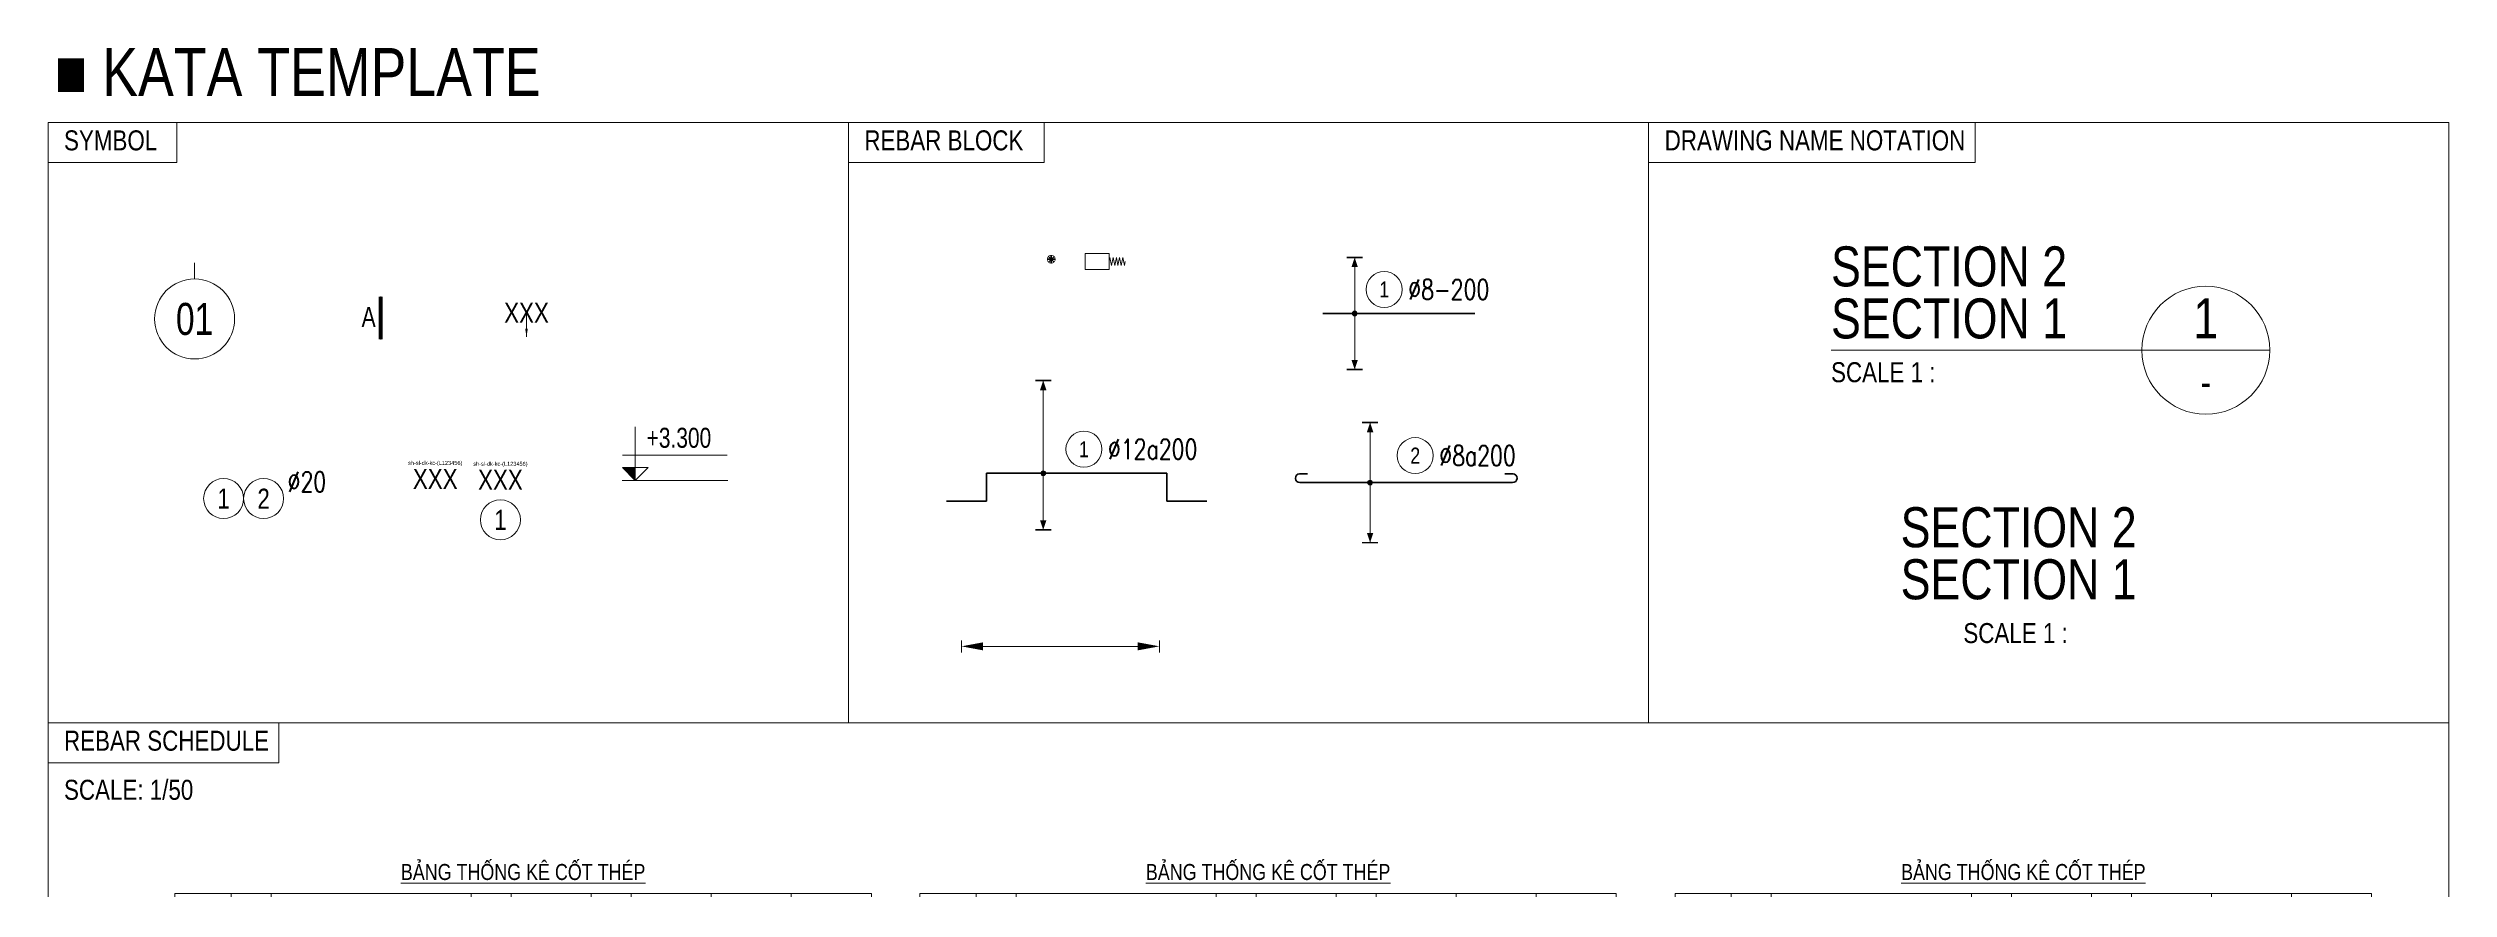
# Model space of a CAD drawing. Header units: millimetres. Extents: x -179076 to 245631, y -18667 to 64185.
# Drawn here: x -108050 to -78050, y 16756 to 27262 of the extents above; entities that cross this region are included whole.
import ezdxf
from ezdxf.enums import TextEntityAlignment as Align

# ---------------------------------------------------------------- set-up
doc = ezdxf.new("R2010")
doc.units = ezdxf.units.MM
doc.linetypes.add('CENTER2', pattern=[1.125, 0.75, -0.125, 0.125, -0.125])
doc.layers.get('0').update_dxf_attribs({"lineweight": 20})
doc.layers.get('Defpoints').update_dxf_attribs({"color": 151, "lineweight": 9})
for name, color, linetype, lineweight in [('NDC_FRAME', 7, 'Continuous', 20), ('NDC_S_ANNO', 7, 'Continuous', 20), ('NDC_S_AXIS', 5, 'CENTER2', 13), ('NDC_S_DIM', 1, 'Continuous', 15), ('NDC_S_REBAR', 4, 'Continuous', 35), ('NDC_S_SYMBOL', 1, 'Continuous', 15), ('NDC_S_TEXT SYMBOL', 7, 'Continuous', 20), ('NDC_S_THIN LINE', 8, 'Continuous', 9), ('NDC_S_VN TEXT', 7, 'Continuous', 20), ('NDC_Table', 3, 'Continuous', 20)]:
    doc.layers.add(name, color=color, linetype=linetype, lineweight=lineweight)
doc.styles.add('ARIAL', font='arial.ttf', dxfattribs={"width": 0.8})
doc.styles.add('NDC_ANNO', font='', dxfattribs={"width": 0.8})
doc.styles.add('NDC_DIM', font='', dxfattribs={"width": 0.75})
doc.styles.add('NDC_EN TXT', font='romans.shx', dxfattribs={"width": 0.8})
doc.styles.add('NDC_VIE TXT', font='arial.ttf', dxfattribs={"width": 0.8})
doc.styles.get('NDC_ANNO').set_extended_font_data('Dotum')
doc.styles.get('NDC_DIM').set_extended_font_data('Dotum')
doc.dimstyles.new('NDC_dim_50', dxfattribs={"dimscale": 50, "dimtxt": 2.5, "dimasz": 1.5, "dimexe": 1.5, "dimexo": 2.5, "dimgap": 1, "dimtad": 1, "dimdec": 0, "dimzin": 0, "dimdsep": 46, "dimtxsty": 'NDC_DIM', "dimblk": 'DIMMARK', "dimcen": 0.09, "dimdle": 1.2, "dimclrd": 1, "dimclre": 1, "dimclrt": 3, "dimadec": 0, "dimazin": 0, "dimtfac": 1, "dimtdec": 0, "dimtix": 1, "dimtofl": 0, "dimtmove": 0, "dimatfit": 3, "dimfxl": 8, "dimfxlon": 1, "dimtolj": 1, "dimtzin": 0, "dimarcsym": 0})
doc.dimstyles.new('NDC_dim_iso', dxfattribs={"dimtxt": 2.5, "dimasz": 1, "dimexe": 1.5, "dimexo": 2.5, "dimgap": 1, "dimtad": 1, "dimdec": 0, "dimzin": 0, "dimdsep": 46, "dimtxsty": 'NDC_DIM', "dimblk": 'DIMMARK', "dimcen": 0.09, "dimdle": 1.2, "dimclrd": 1, "dimclre": 1, "dimclrt": 3, "dimadec": 0, "dimazin": 0, "dimtfac": 1, "dimtdec": 0, "dimtix": 1, "dimtofl": 0, "dimtmove": 0, "dimatfit": 3, "dimfxl": 8, "dimfxlon": 1, "dimtolj": 1, "dimtzin": 0, "dimarcsym": 0})
doc.dimstyles.new('NDC_rai_thep', dxfattribs={"dimtxt": 2, "dimasz": 1, "dimexe": 0, "dimexo": 0, "dimtad": 1, "dimdec": 0, "dimzin": 12, "dimdsep": 46, "dimtxsty": 'NDC_DIM', "dimblk": 'kata_block_RUNTIC', "dimcen": 0, "dimse1": 1, "dimse2": 1, "dimclrd": 8, "dimclre": 6, "dimclrt": 7, "dimadec": 0, "dimazin": 3, "dimtfac": 1, "dimtdec": 0, "dimtmove": 2, "dimatfit": 3, "dimldrblk": 'kata_block_LEADERTIC', "dimfxl": 1, "dimtolj": 1, "dimtzin": 0, "dimlwd": -1, "dimlwe": -1, "dimarcsym": 0})

# ---------------------------------------------------------------- blocks, each defined once
blk = doc.blocks.new('*U202')
at = {"layer": 'NDC_S_DIM'}
blk.add_circle((0, 0), 5, dxfattribs=at)
at = {"layer": 'NDC_S_SYMBOL'}
blk.add_line((0, 5), (0, 7), dxfattribs=at)
at = {"layer": 'NDC_S_TEXT SYMBOL', "color": 7, "style": 'NDC_ANNO', "width": 0.8}
blk.add_attdef('GRID', text='', height=4, dxfattribs=at).set_placement((0, 0), align=Align.MIDDLE)
blk = doc.blocks.new('*U160')
for centre in [(-7.5, 0), (-2.5, 0)]:
    blk.add_circle(centre, 2.5)
at = {"layer": 'NDC_S_VN TEXT', "color": 3, "style": 'NDC_EN TXT', "width": 0.75}
blk.add_attdef('DK1', (0.5, 0.85), '', height=2.5, dxfattribs=at)
at = {"layer": 'NDC_S_VN TEXT', "color": 7, "style": 'ARIAL', "width": 0.8}
for tag, p in [('SH1', (-7.5, 0)), ('SH2', (-2.5, 0))]:
    blk.add_attdef(tag, text='', height=2.5, dxfattribs=at).set_placement(p, align=Align.MIDDLE)
blk = doc.blocks.new('kata_block_THEP')
at = {"layer": 'NDC_S_REBAR', "color": 0}
for p, q in [((-0.5, 0), (0.5, 0)), ((-0.35, 0.35), (0.35, -0.35)), ((0.35, 0.35), (-0.35, -0.35)), ((0, 0.5), (0, -0.5))]:
    blk.add_line(p, q, dxfattribs=at)
at = {"layer": 'NDC_S_REBAR', "color": 0, "const_width": 0.0833}
blk.add_lwpolyline([(-0.5, 0, 1), (0.5, 0, 1), (-0.5, 0, 1)], format="xyb", dxfattribs=at)
blk = doc.blocks.new('Tieude')
at = {"layer": 'NDC_Table'}
for p, q in [((0, 2000), (0, 0)), ((0, 2000), (17405, 2000)), ((1405, 2000), (1405, 0)), ((2405, 2000), (2405, 0)), ((7405, 2000), (7405, 0)), ((8405, 2000), (8405, 0)), ((10405, 2000), (10405, 0)), ((11405, 1000), (11405, 2000)), ((13405, 2000), (13405, 0)), ((15405, 2000), (15405, 0)), ((17405, 2000), (17405, 0)), ((11405, 1000), (13405, 1000)), ((11405, 1000), (11405, 0)), ((12405, 1000), (12405, 0)), ((0, 0), (17405, 0))]:
    blk.add_line(p, q, dxfattribs=at)
at = {"layer": 'NDC_S_VN TEXT', "style": 'ARIAL', "width": 0.8}
for s, height, p in [('%%UBẢNG THỐNG KÊ CỐT THÉP', 400, (8703, 2594)), ('TÊN', 200, (705, 1333)), ('SỐ', 200, (1905, 1333)), ('HÌNH DẠNG &', 200, (4905, 1333)), ('%%C', 250, (7905, 1333)), ('CHIỀU DÀI', 200, (9405, 1500)), ('SỐ', 200, (10905, 1333)), ('SỐ THANH', 200, (12405, 1500)), ('TỔNG', 200, (14405, 1500)), ('TỔNG', 200, (16405, 1500)), ('CẤU KIỆN', 200, (705, 667)), ('HIỆU', 200, (1905, 667)), ('KÍCH THƯỚC (mm)', 200, (4905, 667)), ('(mm)', 200, (7905, 667)), ('1 THANH', 200, (9405, 1000)), ('(mm)', 200, (9455, 599)), ('C.KIỆN', 200, (10905, 667)), ('MỘT', 200, (11905, 667)), ('TOÀN', 200, (12935, 667)), ('CHIỀU DÀI', 200, (14405, 1000)), ('TRỌNG LƯỢNG', 200, (16405, 1000)), ('CK', 200, (11905, 264)), ('BỘ', 200, (12935, 271)), ('(m)', 200, (14405, 443)), ('(kg)', 200, (16418, 443))]:
    blk.add_text(s, height=height, dxfattribs=at).set_placement(p, align=Align.MIDDLE)
blk = doc.blocks.new('*U159')
at = {"layer": 'NDC_S_DIM', "color": 0, "linetype": 'ByBlock', "lineweight": -2}
blk.add_line((8, 0), (-46.83, 0), dxfattribs=at)
blk.add_circle((0, 0), 8, dxfattribs=at)
at = {"color": 6, "linetype": 'ByBlock', "lineweight": -2, "style": 'ARIAL', "width": 0.8}
blk.add_attdef('SECTDET2', (-46.83, 7.97), '', height=5, dxfattribs=at)
at = {"color": 0, "linetype": 'ByBlock', "lineweight": -2, "style": 'ARIAL', "width": 0.8}
blk.add_attdef('SECTDET1', (-46.83, 1.47), '', height=5, dxfattribs=at)
blk.add_attdef('DETT', text='', height=5, dxfattribs=at).set_placement((0, 4), align=Align.MIDDLE)
at = {"color": 3, "lineweight": 25, "style": 'ARIAL', "width": 0.8}
blk.add_attdef('SSCALE', (-46.83, -4), '', height=2.5, dxfattribs=at)
at = {"color": 3, "lineweight": 35, "style": 'ARIAL', "width": 0.8}
blk.add_attdef('C/REF', text='', height=3.5, dxfattribs=at).set_placement((0, -4), align=Align.MIDDLE)
blk = doc.blocks.new('kata_block_TD')
at = {"color": 6, "linetype": 'ByBlock', "lineweight": -2, "style": 'ARIAL', "width": 0.8}
blk.add_attdef('SECTDET2', text='', height=5, dxfattribs=at).set_placement((0, 7.97), align=Align.CENTER)
at = {"color": 0, "linetype": 'ByBlock', "lineweight": -2, "style": 'ARIAL', "width": 0.8}
blk.add_attdef('SECTDET1', text='', height=5, dxfattribs=at).set_placement((0, 1.47), align=Align.CENTER)
at = {"color": 3, "lineweight": 25, "style": 'ARIAL', "width": 0.8}
blk.add_attdef('SSCALE', text='', height=2.5, dxfattribs=at).set_placement((0, -4), align=Align.CENTER)
blk = doc.blocks.new('*U164')
h = blk.add_hatch(color=6)
edge = h.paths.add_edge_path()
edge.add_arc((-4.18, 0), 0.3, 0, 360)
at = {"layer": 'NDC_S_DIM', "color": 8}
for q in [(-4.18, 7.5), (-4.18, -7.5)]:
    blk.add_line((-4.18, 0), q, dxfattribs=at)
for points in [[(-5.18, 7.5, 0.2, 0.2, 0), (-3.18, 7.5, 0, 0, 0)], [(-5.18, -7.5, 0.2, 0.2, 0), (-3.18, -7.5, 0, 0, 0)]]:
    blk.add_lwpolyline(points, format="xyseb", dxfattribs=at)
at = {"layer": 'NDC_S_DIM'}
blk.add_circle((1.46, 3.37), 2.25, dxfattribs=at)
at = {"layer": 'NDC_S_DIM', "color": 6}
blk.add_circle((-4.18, 0), 0.3, dxfattribs=at)
at = {"layer": 'NDC_S_DIM', "color": 8}
for points in [[(-4.58, 6.3), (-4.18, 7.5), (-3.78, 6.3)], [(-4.58, -6.3), (-4.18, -7.5), (-3.78, -6.3)]]:
    blk.add_solid(points, dxfattribs=at)
at = {"layer": 'NDC_S_REBAR'}
for p, q in [((0, 0), (-12.95, 0)), ((13.63, 0), (0, 0))]:
    blk.add_line(p, q, dxfattribs=at)
for points in [[(-12.95, 0, -0.96621), (-12.99, 1.1), (-11.99, 1.1)], [(13.63, 0, 0.96621), (13.67, 1.1), (12.67, 1.1)]]:
    blk.add_lwpolyline(points, format="xyb", dxfattribs=at)
at = {"layer": 'NDC_S_VN TEXT', "style": 'ARIAL', "width": 0.8}
blk.add_attdef('KHT', text='', height=2, dxfattribs=at).set_placement((1.46, 3.37), align=Align.MIDDLE_CENTER)
at = {"layer": 'NDC_S_VN TEXT', "color": 3, "style": 'NDC_EN TXT', "width": 0.75}
blk.add_attdef('DKT', (4.46, 2.12), '', height=2.5, dxfattribs=at)
blk = doc.blocks.new('*U163')
h = blk.add_hatch(color=6)
edge = h.paths.add_edge_path()
edge.add_arc((-2.99, 0), 0.3, 0, 360)
at = {"layer": 'NDC_S_DIM', "color": 8}
for q in [(-2.99, 11.57), (-2.99, -7.07)]:
    blk.add_line((-2.99, 0), q, dxfattribs=at)
for points in [[(-3.99, 11.57, 0.2, 0.2, 0), (-1.99, 11.57, 0, 0, 0)], [(-3.99, -7.07, 0.2, 0.2, 0), (-1.99, -7.07, 0, 0, 0)]]:
    blk.add_lwpolyline(points, format="xyseb", dxfattribs=at)
at = {"layer": 'NDC_S_DIM'}
blk.add_circle((2.1, 3), 2.25, dxfattribs=at)
at = {"layer": 'NDC_S_DIM', "color": 6}
blk.add_circle((-2.99, 0), 0.3, dxfattribs=at)
at = {"layer": 'NDC_S_DIM', "color": 8}
for points in [[(-3.39, 10.37), (-2.99, 11.57), (-2.59, 10.37)], [(-3.39, -5.87), (-2.99, -7.07), (-2.59, -5.87)]]:
    blk.add_solid(points, dxfattribs=at)
at = {"layer": 'NDC_S_REBAR'}
for p, q in [((0, 0), (-10.09, 0)), ((-10.09, 0), (-10.09, -3.5)), ((0, 0), (12.46, 0)), ((12.46, 0), (12.46, -3.5)), ((-10.09, -3.5), (-15.09, -3.5)), ((12.46, -3.5), (17.46, -3.5))]:
    blk.add_line(p, q, dxfattribs=at)
at = {"layer": 'NDC_S_VN TEXT', "style": 'ARIAL', "width": 0.8}
blk.add_attdef('KHT', text='', height=2, dxfattribs=at).set_placement((2.1, 3), align=Align.MIDDLE_CENTER)
at = {"layer": 'NDC_S_VN TEXT', "color": 3, "style": 'NDC_EN TXT', "width": 0.75}
blk.add_attdef('DKT', (5.1, 1.75), '', height=2.5, dxfattribs=at)
blk = doc.blocks.new('kata_block_COUPLER')
at = {"color": 0}
blk.add_lwpolyline([(-1.5, -1), (1.5, -1), (1.5, 1), (-1.5, 1)], close=True, dxfattribs=at)
blk = doc.blocks.new('kata_block_RUNTIC')
at = {"layer": 'NDC_S_DIM', "color": 8}
blk.add_line((0, 0.75), (0, -0.75), dxfattribs=at)
blk.add_lwpolyline([(0, 0, 0, 1, 0), (-2.7, 0, 1, 1, 0)], format="xyseb", dxfattribs=at)
blk = doc.blocks.new('*D151')
at = {"color": 8, "transparency": 16777216}
blk.add_line((-96537, 19787), (-94263, 19787), dxfattribs=at)
at = {"layer": 'Defpoints', "color": 0, "transparency": 16777216}
for p in [(-96637, 19787), (-94163, 19787), (-94163, 19787)]:
    blk.add_point(p, dxfattribs=at)
at = {"color": 8, "transparency": 16777216, "xscale": 100, "yscale": 100, "zscale": 100, "rotation": 180}
blk.add_blockref('kata_block_RUNTIC', (-96637, 19787), dxfattribs=at)
at = {"color": 8, "transparency": 16777216, "xscale": 100, "yscale": 100, "zscale": 100}
blk.add_blockref('kata_block_RUNTIC', (-94163, 19787), dxfattribs=at)
blk = doc.blocks.new('kata_block_LEADERTIC')
at = {"layer": 'NDC_S_DIM', "color": 6}
blk.add_lwpolyline([(0, 0, 0, 1, 0), (-2.7, 0, 1, 1, 0)], format="xyseb", dxfattribs=at)
blk = doc.blocks.new('kata_block_KHTCT')
at = {"layer": 'Defpoints', "color": 8, "style": 'ARIAL', "width": 0.8}
blk.add_attdef('CONG_THUC', text='', height=0.5, dxfattribs=at).set_placement((0, 2), align=Align.MIDDLE_CENTER)
at = {"layer": 'NDC_S_VN TEXT', "color": 3, "style": 'ARIAL', "width": 0.8}
blk.add_attdef('CHU_THICH', text='', height=2.5, dxfattribs=at).set_placement((0, 0), align=Align.MIDDLE_CENTER)
blk = doc.blocks.new('kata_block_REN')
blk.add_lwpolyline([(0, 0), (5, 25), (15, -25), (25, 25), (35, -25), (45, 25), (55, -25), (65, 25), (75, -25), (85, 25), (95, -25), (100, 0)])
blk = doc.blocks.new('*U165')
h = blk.add_hatch(color=6)
edge = h.paths.add_edge_path()
edge.add_arc((-3, 0), 0.3, 0, 360)
at = {"layer": 'NDC_S_DIM', "color": 8}
for q in [(-3, 7), (-3, -7)]:
    blk.add_line((-3, 0), q, dxfattribs=at)
for points in [[(-4, 7, 0.2, 0.2, 0), (-2, 7, 0, 0, 0)], [(-4, -7, 0.2, 0.2, 0), (-2, -7, 0, 0, 0)]]:
    blk.add_lwpolyline(points, format="xyseb", dxfattribs=at)
at = {"layer": 'NDC_S_DIM'}
blk.add_circle((0.69, 3), 2.25, dxfattribs=at)
at = {"layer": 'NDC_S_DIM', "color": 6}
blk.add_circle((-3, 0), 0.3, dxfattribs=at)
at = {"layer": 'NDC_S_DIM', "color": 8}
for points in [[(-3.4, 5.8), (-3, 7), (-2.6, 5.8)], [(-3.4, -5.8), (-3, -7), (-2.6, -5.8)]]:
    blk.add_solid(points, dxfattribs=at)
at = {"layer": 'NDC_S_REBAR'}
for p, q in [((0, 0), (-7, 0)), ((12, 0), (0, 0))]:
    blk.add_line(p, q, dxfattribs=at)
at = {"layer": 'NDC_S_VN TEXT', "style": 'ARIAL', "width": 0.8}
blk.add_attdef('KHT', text='', height=2, dxfattribs=at).set_placement((0.69, 3), align=Align.MIDDLE_CENTER)
at = {"layer": 'NDC_S_VN TEXT', "color": 3, "style": 'NDC_EN TXT', "width": 0.75}
blk.add_attdef('DKT', (3.69, 1.75), '', height=2.5, dxfattribs=at)
blk = doc.blocks.new('*D107')
at = {"layer": 'Defpoints', "color": 0, "transparency": 16777216}
for p in [(5617, -566), (5685, -350), (5045, -650), (5045, -650), (5758, -650)]:
    blk.add_point(p, dxfattribs=at)
at = {"layer": 'NDC_S_DIM', "color": 8, "lineweight": -2, "transparency": 16777216}
blk.add_arc((5045, -650), 578, 7.43875, 17.67609, dxfattribs=at)
at = {"layer": 'NDC_S_DIM', "color": 8, "transparency": 16777216}
for points in [[(5584, -479), (5608, -470), (5569, -405)], [(5631, -574), (5606, -576), (5623, -650)]]:
    blk.add_solid(points, dxfattribs=at)
blk = doc.blocks.new('DIMMARK')
at = {"layer": 'NDC_S_DIM', "color": 1}
blk.add_line((-1.5, 0), (1, 0), dxfattribs=at)
at = {"layer": 'NDC_S_DIM', "color": 2, "const_width": 0.1}
blk.add_lwpolyline([(-0.42, -0.42), (0.42, 0.42)], dxfattribs=at)
blk = doc.blocks.new('*U137')
blk.add_circle((0, -5), 2.5)
at = {"layer": 'Defpoints', "color": 8, "style": 'ARIAL', "width": 0.8}
blk.add_attdef('CONG_THUC', text='', height=0.5, dxfattribs=at).set_placement((0, 2), align=Align.MIDDLE_CENTER)
at = {"layer": 'NDC_S_VN TEXT', "color": 3, "style": 'ARIAL', "width": 0.8}
blk.add_attdef('CHU_THICH', text='', height=2.5, dxfattribs=at).set_placement((0, 0), align=Align.MIDDLE_CENTER)
at = {"layer": 'NDC_S_VN TEXT', "color": 7, "style": 'ARIAL', "width": 0.8}
blk.add_attdef('SH', text='', height=2.5, dxfattribs=at).set_placement((0, -5), align=Align.MIDDLE)
blk = doc.blocks.new('*U205')
at = {"layer": 'NDC_S_ANNO', "linetype": 'ByBlock', "lineweight": -2}
blk.add_line((0, 4.36), (0, -1), dxfattribs=at)
at = {"layer": 'NDC_S_ANNO', "ltscale": 0.005, "const_width": 0.5}
blk.add_lwpolyline([(0, -1), (0, 4.36)], dxfattribs=at)
at = {"layer": 'NDC_S_TEXT SYMBOL', "linetype": 'ByBlock', "lineweight": -2, "style": 'NDC_ANNO', "width": 0.8}
blk.add_attdef('DETAIL', text='', height=2.5, dxfattribs=at).set_placement((-0.64, 1.82), align=Align.MIDDLE_RIGHT)
blk = doc.blocks.new('kata_block_CT')
at = {"layer": 'NDC_S_ANNO'}
blk.add_hatch(color=3, dxfattribs=at).paths.add_polyline_path([(0, 1.6), (-1.61, 1.6), (0, 0)])
at = {"layer": 'NDC_S_ANNO', "ltscale": 50}
h = blk.add_hatch(dxfattribs=at)
h.set_pattern_fill('ANSI31', color=256, scale=1.406, style=0)
h.paths.add_polyline_path([(0, 1.6), (0, 0), (1.61, 1.6)])
for p, q in [((-1.59, 3.14), (11.47, 3.14)), ((11.56, 0), (-1.64, 0))]:
    blk.add_line(p, q, dxfattribs=at)
for points in [[(0, 6.69), (0, 0)], [(0, 0), (-1.61, 1.6), (0, 1.6)], [(0, 0), (1.61, 1.6), (0, 1.6)]]:
    blk.add_lwpolyline(points, dxfattribs=at)
at = {"layer": 'NDC_S_ANNO', "color": 8, "ltscale": 50}
blk.add_lwpolyline([(0, 0), (-1.61, 1.6), (0, 1.6)], dxfattribs=at)
at = {"layer": 'NDC_S_TEXT SYMBOL', "color": 3, "style": 'NDC_ANNO', "width": 0.8}
blk.add_attdef('CT', (1.41, 4.07), '', height=2.5, dxfattribs=at)
blk = doc.blocks.new('dang53a')
at = {"layer": 'NDC_S_DIM'}
blk.add_line((5045.3, -650), (5873.8, -650), dxfattribs=at)
blk.add_circle((6023.1, -483.3), 18.3, dxfattribs=at)
at = {"layer": 'NDC_S_REBAR'}
for points in [[(3205.3, -1250), (3205.3, -650), (5045.3, -650), (5685.3, -350), (6805.3, -350)], [(2705.3, -1250), (3205.3, -1250)]]:
    blk.add_lwpolyline(points, dxfattribs=at)
at = {"layer": 'NDC_Table'}
for p, q in [((0, 0), (0, -1350)), ((1405.3, 0), (1405.3, -1350)), ((2405.3, 0), (2405.3, -1350)), ((7405.3, 0), (7405.3, -1350)), ((8405.3, 0), (8405.3, -1350)), ((10405.3, 0), (10405.3, -1350)), ((11405.3, 0), (11405.3, -1350)), ((12405.3, 0), (12405.3, -1350)), ((13405.3, 0), (13405.3, -1350)), ((15405.3, 0), (15405.3, -1350)), ((17405.3, 0), (17405.3, -1350)), ((1405.3, -1350), (17405.3, -1350))]:
    blk.add_line(p, q, dxfattribs=at)
at = {"layer": 'NDC_S_VN TEXT', "style": 'ARIAL'}
for tag, height, p in [('001', 250, (2205.3, -675)), ('007', 150, (6010.5, -533.5)), ('008', 250, (8205.3, -675)), ('009', 250, (10205.3, -675)), ('010', 250, (11205.3, -675)), ('011', 250, (12205.3, -675)), ('012', 250, (13205.3, -674.7)), ('013', 250, (15205.3, -675)), ('014', 250, (17205.3, -675))]:
    blk.add_attdef(tag, text='', height=height, dxfattribs=at).set_placement(p, align=Align.MIDDLE_RIGHT)
blk.add_attdef('005', text='', height=200, rotation=25.114835, dxfattribs=at).set_placement((5282.4, -274.7), align=Align.TOP_CENTER)
blk.add_attdef('006', text='', height=200, dxfattribs=at).set_placement((6254.4, -350), align=Align.BOTTOM_CENTER)
blk.add_attdef('002', text='', height=200, dxfattribs=at).set_placement((3205.3, -1250), align=Align.BOTTOM_RIGHT)
blk.add_attdef('003', text='', height=200, rotation=90, dxfattribs=at).set_placement((3532.1, -950), align=Align.BOTTOM_CENTER)
blk.add_attdef('004', text='', height=200, dxfattribs=at).set_placement((4322.5, -675), align=Align.TOP_CENTER)
at = {"layer": 'NDC_S_DIM'}
dim = blk.add_angular_dim_2l(base=(5617.2, -565.8), line1=((5045.3, -650), (5757.8, -650)), line2=((5045.3, -650), (5685.3, -350)), text=' ', dimstyle='NDC_dim_50', override={"dimsah": 1}, dxfattribs=at)
dim.commit()
dim.dimension.update_dxf_attribs({"geometry": '*D107', "text_midpoint": (1802.9, 5356.9)})
blk = doc.blocks.new('*U206')
at = {"layer": 'NDC_S_ANNO', "ltscale": 0.8, "style": 'ARIAL', "width": 0.8}
blk.add_attdef('TEN', text='', height=2.5, dxfattribs=at).set_placement((0, 3), align=Align.MIDDLE_CENTER)
at = {"layer": 'NDC_S_ANNO', "ltscale": 0.8, "style": 'ARIAL', "width": 0.8, "flags": 1}
blk.add_attdef('CHU_THICH', text='', height=2.5, dxfattribs=at).set_placement((0, 0), align=Align.MIDDLE_CENTER)
at = {"layer": 'Defpoints'}
blk.add_leader([(0, 0), (0, 3)], dimstyle='NDC_dim_iso', override={"dimgap": 0.625, "dimtad": 0}, dxfattribs=at)

msp = doc.modelspace()

# ---------------------------------------------------------------- linework, layer by layer
at = {"layer": 'NDC_FRAME'}
for p, q in [((-108050, -3666.7), (-108050, 26333.3)), ((-78050, 26333.3), (-108050, 26333.3)), ((-106441.4, 25833.3), (-106441.4, 26333.3)), ((-98050, 26333.3), (-98050, 18833.3)), ((-95602.2, 25833.3), (-95602.2, 26333.3)), ((-88050, 26333.3), (-88050, 18833.3)), ((-83970.9, 25833.3), (-83970.9, 26333.3)), ((-78050, 26333.3), (-78050, -3666.7)), ((-108050, 25833.3), (-106441.4, 25833.3)), ((-98050, 25833.3), (-95602.2, 25833.3)), ((-88050, 25833.3), (-83970.9, 25833.3)), ((-108050, 18833.3), (-78050, 18833.3)), ((-105167.5, 18333.3), (-105167.5, 18833.3)), ((-108050, 18333.3), (-105167.5, 18333.3))]:
    msp.add_line(p, q, dxfattribs=at)

# ---------------------------------------------------------------- block references
for name, p, xscale, yscale, zscale in [('kata_block_COUPLER', (-94940.9, 24594.4), 100, 100, 100), ('kata_block_REN', (-94790.9, 24594.4), 2, 2, 2)]:
    msp.add_blockref(name, p, dxfattribs=dict(xscale=xscale, yscale=yscale, zscale=zscale))
at = {"xscale": 100, "yscale": 100, "zscale": 100}
for name, p, values in [('*U165', (-91423, 23945.5), {'KHT': '1', 'DKT': '%%C8-200'}), ('*U163', (-95316, 21949.7), {'KHT': '1', 'DKT': '%%c12a200'}), ('*U164', (-91112.5, 21832.7), {'KHT': '2', 'DKT': '%%c8a200'}), ('kata_block_KHTCT', (-103211.7, 21878.8), {'CHU_THICH': 'XXX', 'CONG_THUC': 'sh-sl-dk-kc-(L123456)'})]:
    msp.add_blockref(name, p, dxfattribs=at).add_auto_attribs(values)
at = {"layer": 'NDC_S_AXIS', "xscale": 100, "yscale": 100, "zscale": 100}
msp.add_blockref('*U202', (-106218.6, 23877.6), dxfattribs=at).add_auto_attribs({'GRID': '01'})
at = {"layer": 'NDC_S_DIM', "xscale": 0.5, "yscale": 0.5, "zscale": 0.5}
msp.add_blockref('dang53a', (-87720, 15249.9), dxfattribs=at).add_auto_attribs({'001': '53a', '002': '2', '003': '3', '004': '4', '005': '5', '006': '6', '007': '45', '008': '8', '009': '9', '010': '10', '011': '11', '012': '12', '013': '13', '014': '14'})
at = {"layer": 'NDC_S_REBAR', "xscale": 100, "yscale": 100, "zscale": 100}
msp.add_blockref('kata_block_THEP', (-95515, 24623.6), dxfattribs=at)
at = {"layer": 'NDC_S_THIN LINE', "xscale": 100, "yscale": 100, "zscale": 100}
for name, p, values in [('*U159', (-81088, 23486.8), {'SECTDET1': 'SECTION 1', 'SECTDET2': 'SECTION 2', 'DETT': '1', 'C/REF': '-', 'SSCALE': 'SCALE 1 : '}), ('kata_block_TD', (-83426.9, 20227.8), {'SECTDET1': 'SECTION 1', 'SECTDET2': 'SECTION 2', 'SSCALE': 'SCALE 1 : '})]:
    msp.add_blockref(name, p, dxfattribs=at).add_auto_attribs(values)
at = {"layer": 'NDC_S_VN TEXT', "xscale": 100, "yscale": 100, "zscale": 100}
for name, p, values in [('*U205', (-103892.5, 23721.4), {'DETAIL': 'A'}), ('*U206', (-102071.4, 23654.1), {'TEN': 'XXX'}), ('kata_block_CT', (-100711.7, 21860.6), {'CT': '+3.300'}), ('*U160', (-105106, 21633.7), {'SH1': '1', 'SH2': '2', 'DK1': '%%c20'}), ('*U137', (-102397.4, 21867.5), {'CHU_THICH': 'XXX', 'CONG_THUC': 'sh-sl-dk-kc-(L123456)', 'SH': '1'})]:
    msp.add_blockref(name, p, dxfattribs=at).add_auto_attribs(values)
at = {"layer": 'NDC_S_VN TEXT', "xscale": 0.5, "yscale": 0.5, "zscale": 0.5}
for p in [(-106465.1, 15699.9), (-97156.6, 15699.9), (-87720, 15699.9)]:
    msp.add_blockref('Tieude', p, dxfattribs=at)

# ---------------------------------------------------------------- texts
at = {"layer": 'NDC_S_VN TEXT', "color": 3, "style": 'NDC_VIE TXT', "width": 0.8}
for s, height, p in [('■ KATA TEMPLATE ', 600, (-107963.8, 26961.8)), ('SYMBOL', 250, (-107850, 26108.3)), ('REBAR BLOCK', 250, (-97850, 26108.3)), ('DRAWING NAME NOTATION', 250, (-87850, 26108.3)), ('REBAR SCHEDULE', 250, (-107850, 18608.3)), ('SCALE: 1/50', 250, (-107850, 17994.9))]:
    msp.add_text(s, height=height, dxfattribs=at).set_placement(p, align=Align.MIDDLE_LEFT)

# ---------------------------------------------------------------- dimensions: what is measured, and where the dimension line sits
dim = msp.add_aligned_dim(p1=(-96636.7, 19787.3), p2=(-94162.5, 19787.3), distance=0, text=' ', dimstyle='NDC_rai_thep', override={"dimscale": 100, "dimtxt": 2})
dim.commit()
dim.dimension.update_dxf_attribs({"geometry": '*D151', "text_midpoint": (-95399.6, 19787.3)})

doc.saveas('drawing.dxf')
